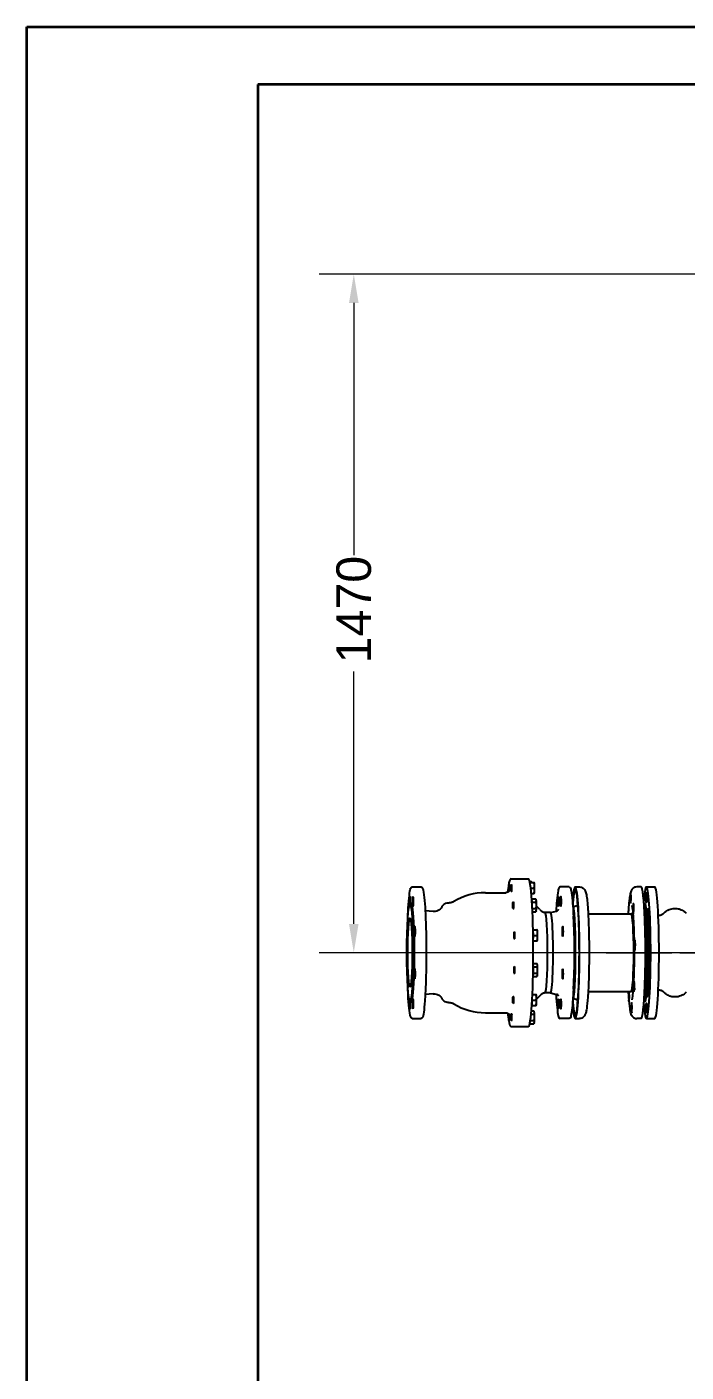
# Model space of a CAD drawing. Header units: millimetres. Extents: x 0 to 14850, y -38768 to 10500.
# Drawn here: x 0 to 1427, y 7586 to 10500 of the extents above; entities that cross this region are included whole.
import ezdxf

# ---------------------------------------------------------------- set-up
doc = ezdxf.new("R2010")
doc.units = ezdxf.units.MM
doc.header["$LTSCALE"] = 25
doc.linetypes.add('CHAIN', pattern=[0.3543, 0.2362, -0.0295, 0.0591, -0.0295])
doc.layers.get('0').update_dxf_attribs({"lineweight": 18})
for name, color, linetype, lineweight in [('Border', 7, 'Continuous', 35), ('Centerline', 7, 'Continuous', 18), ('Dimension', 7, 'Continuous', 18), ('Visible', 7, 'Continuous', 25)]:
    doc.layers.add(name, color=color, linetype=linetype, lineweight=lineweight)
doc.styles.add('Title', font='arial.ttf')
doc.dimstyles.new('Default - Method 2b', dxfattribs={"dimscale": 25, "dimtxt": 3, "dimasz": 2.5, "dimexe": 3, "dimexo": 0.5, "dimgap": 0.7, "dimtad": 0, "dimtoh": 1, "dimdec": 1, "dimrnd": 1e-08, "dimtxsty": 'Title', "dimcen": 0.09, "dimdle": 10, "dimclrd": 256, "dimclre": 256, "dimclrt": 7, "dimadec": 0, "dimazin": 2, "dimtfac": 0.833333, "dimtdec": 1, "dimtmove": 0, "dimatfit": 3, "dimfxl": 1, "dimtolj": 1, "dimlwd": -1, "dimlwe": -1, "dimarcsym": 0})

# ---------------------------------------------------------------- blocks, each defined once
blk = doc.blocks.new('Borders Bigadan Border')
at = {"layer": 'Border'}
for p, q in [((0, 420), (594, 420)), ((0, 0), (0, 420)), ((589, 415), (20, 415)), ((20, 415), (20, 5))]:
    blk.add_line(p, q, dxfattribs=at)
blk = doc.blocks.new('*D69')
at = {"layer": 'Defpoints', "color": 0, "transparency": 16777216}
for p in [(2752.5, 8919.6), (1929.4, 8828.9), (1254.3, 8494.4), (3177.7, 8494.4)]:
    blk.add_point(p, dxfattribs=at)
at = {"layer": 'Dimension', "transparency": 16777216}
blk.add_arc((3177.7, 8494.4), 1292.3, 137.7707, 177.2288, dxfattribs=at)
for points in [[(2213.2, 9370.2), (2228.3, 9355.8), (2263.9, 9408.3)], [(1897.3, 8556.7), (1876.4, 8557.2), (1885.3, 8494.4)]]:
    blk.add_solid(points, dxfattribs=at)
at = {"layer": 'Dimension', "color": 7, "transparency": 16777216, "insert": (1878.9, 9136.9), "char_height": 75, "attachment_point": 7, "style": 'Title'}
blk.add_mtext('\\A1;45°', dxfattribs=at)
blk = doc.blocks.new('*D72')
at = {"layer": 'Defpoints', "color": 0, "transparency": 16777216}
for p in [(707.7, 9964.4), (1707.7, 9964.4), (2856.2, 8494.4)]:
    blk.add_point(p, dxfattribs=at)
at = {"layer": 'Dimension', "transparency": 16777216}
for p, q in [((1695.2, 9964.4), (632.7, 9964.4)), ((707.7, 9901.9), (707.7, 9355.3)), ((707.7, 8556.9), (707.7, 9103.6)), ((2843.7, 8494.4), (632.7, 8494.4))]:
    blk.add_line(p, q, dxfattribs=at)
for points in [[(697.3, 9901.9), (718.1, 9901.9), (707.7, 9964.4)], [(697.3, 8556.9), (718.1, 8556.9), (707.7, 8494.4)]]:
    blk.add_solid(points, dxfattribs=at)
at = {"layer": 'Dimension', "color": 7, "transparency": 16777216, "insert": (746, 9121.1), "char_height": 75, "attachment_point": 7, "rotation": 90, "style": 'Title'}
blk.add_mtext('\\A1;1470', dxfattribs=at)

msp = doc.modelspace()

# ---------------------------------------------------------------- linework, layer by layer
at = {"layer": 'Centerline', "linetype": 'CHAIN', "ltscale": 23.990969}
msp.add_line((1254.28, 8494.43), (2695.22, 8494.43), dxfattribs=at)
at = {"layer": 'Visible'}
for p, q in [((833.87, 8636.93), (853.83, 8636.93)), ((1043.43, 8641.25), (1044.42, 8642.25)), ((1043.43, 8627.73), (1043.74, 8627.42)), ((1048.34, 8641.25), (1049.33, 8642.25)), ((1048.34, 8627.73), (1049.06, 8627.01)), ((1048.41, 8654.43), (1085.83, 8654.43)), ((1088.69, 8648.35), (1092.28, 8648.35)), ((1089.54, 8646.49), (1089.09, 8646.49)), ((1089.65, 8643.37), (1089.54, 8646.49)), ((1089.54, 8646.49), (1097.65, 8646.49)), ((1090.89, 8634.49), (1098.1, 8634.49)), ((1093.4, 8646.49), (1092.83, 8647.49)), ((1098.35, 8646.41), (1098.31, 8646.49)), ((1173.64, 8636.93), (1154.68, 8636.93)), ((1187.11, 8636.93), (1196.59, 8636.93)), ((1329.81, 8636.93), (1320.33, 8636.93)), ((1341.28, 8636.93), (1359.24, 8636.93)), ((829.12, 8599.36), (832.11, 8601.09)), ((912.54, 8602.43), (914.49, 8602.43)), ((992.53, 8624.43), (1036.93, 8624.43)), ((1052.59, 8603.72), (1053.59, 8604.72)), ((1092.1, 8622.49), (1097.65, 8622.49)), ((1092.26, 8620.63), (1092.28, 8620.63)), ((1093.4, 8622.49), (1092.83, 8621.49)), ((1093.33, 8610.82), (1093.13, 8609.04)), ((1093.33, 8607.96), (1093.2, 8607.96)), ((1093.33, 8610.82), (1101.45, 8610.82)), ((1094.12, 8603.89), (1093.33, 8610.82)), ((1094.12, 8592.1), (1094.12, 8603.89)), ((1094.12, 8603.89), (1102.23, 8603.89)), ((1098.35, 8622.57), (1098.31, 8622.49)), ((1102.6, 8608.88), (1101.99, 8609.96)), ((1338.29, 8600.43), (1336.04, 8600.43)), ((879.48, 8583.53), (862.53, 8585.28)), ((1052.59, 8590.2), (1053.56, 8589.23)), ((1094.22, 8590.03), (1102.23, 8590.03)), ((1094.54, 8583.11), (1101.45, 8583.11)), ((1102.6, 8585.04), (1101.99, 8583.96)), ((1110.44, 8587.81), (1103.29, 8594.99)), ((1133.73, 8581.43), (1121.67, 8581.43)), ((1133.68, 8581.43), (1146.54, 8584.65)), ((1192.1, 8596.43), (1193.05, 8596.43)), ((1215.13, 8578.58), (1308.35, 8578.58)), ((1312.71, 8578.58), (1308.35, 8578.58)), ((1341.23, 8590.43), (1341.28, 8590.43)), ((1055.05, 8538.72), (1056.04, 8539.72)), ((1096.24, 8543.96), (1095.78, 8543.96)), ((1096.24, 8543.96), (1104.35, 8543.96)), ((1096.7, 8531.96), (1096.24, 8543.96)), ((1105.06, 8543.88), (1105.01, 8543.96)), ((1055.05, 8525.2), (1056.04, 8524.2)), ((1096.16, 8519.96), (1096.24, 8519.96)), ((1096.24, 8519.96), (1096.7, 8531.96)), ((1096.24, 8519.96), (1104.35, 8519.96)), ((1096.7, 8531.96), (1104.81, 8531.96)), ((1105.06, 8520.04), (1105.01, 8519.96)), ((1055.05, 8463.66), (1056.04, 8464.66)), ((1096.57, 8463.83), (1096.15, 8467.6)), ((1096.18, 8470.76), (1103.9, 8470.76)), ((1096.57, 8463.83), (1104.69, 8463.83)), ((1096.57, 8449.98), (1096.57, 8463.83)), ((1105.06, 8468.83), (1104.44, 8469.9)), ((1055.05, 8450.14), (1056.04, 8449.15)), ((1095.75, 8443.4), (1095.79, 8443.05)), ((1095.79, 8443.05), (1096.57, 8449.98)), ((1095.79, 8443.05), (1103.9, 8443.05)), ((1096.57, 8449.98), (1104.69, 8449.98)), ((1105.06, 8444.98), (1104.44, 8443.9)), ((879.48, 8405.33), (862.53, 8403.58)), ((1052.59, 8398.66), (1053.56, 8399.63)), ((1094.24, 8391.9), (1094.08, 8396.06)), ((1094.46, 8403.9), (1101.9, 8403.9)), ((1102.6, 8403.82), (1102.56, 8403.9)), ((1110.44, 8401.06), (1103.29, 8393.88)), ((1133.73, 8407.43), (1121.67, 8407.43)), ((1133.68, 8407.43), (1146.54, 8404.21)), ((1215.13, 8410.28), (1308.35, 8410.28)), ((1312.71, 8410.28), (1308.35, 8410.28)), ((1341.23, 8398.43), (1341.28, 8398.43)), ((829.12, 8389.51), (832.11, 8387.78)), ((912.54, 8386.43), (914.49, 8386.43)), ((992.53, 8364.43), (1036.93, 8364.43)), ((1052.59, 8385.14), (1053.59, 8384.15)), ((1092.26, 8368.23), (1097.19, 8368.23)), ((1093.14, 8379.9), (1093.79, 8379.9)), ((1093.33, 8380.9), (1093.2, 8380.9)), ((1093.79, 8379.9), (1094.24, 8391.9)), ((1093.79, 8379.9), (1101.9, 8379.9)), ((1094.24, 8391.9), (1102.35, 8391.9)), ((1098.35, 8366.3), (1097.74, 8367.37)), ((1102.6, 8379.98), (1102.56, 8379.9)), ((1192.1, 8392.43), (1193.05, 8392.43)), ((1338.29, 8388.43), (1336.04, 8388.43)), ((833.87, 8351.93), (853.83, 8351.93)), ((1043.43, 8361.13), (1043.74, 8361.45)), ((1043.43, 8347.61), (1044.42, 8346.62)), ((1048.34, 8361.13), (1049.06, 8361.85)), ((1048.34, 8347.61), (1049.33, 8346.62)), ((1048.41, 8334.43), (1085.83, 8334.43)), ((1088.95, 8341.7), (1089.08, 8340.52)), ((1089.08, 8340.52), (1089.63, 8345.37)), ((1089.08, 8340.52), (1097.19, 8340.52)), ((1089.96, 8347.44), (1097.98, 8347.44)), ((1091.63, 8361.3), (1097.98, 8361.3)), ((1098.35, 8342.45), (1097.74, 8341.37)), ((1173.64, 8351.93), (1154.68, 8351.93)), ((1187.11, 8351.93), (1196.59, 8351.93)), ((1329.81, 8351.93), (1320.33, 8351.93)), ((1341.28, 8351.93), (1359.24, 8351.93))]:
    msp.add_line(p, q, dxfattribs=at)
for start, end in [(90, 121.49907), (238.50093, 270)]:
    msp.add_arc((992.53, 8494.43), 130, start, end, dxfattribs=at)
for centre, major_axis in [((1043.46, 8634.49), (0, 6.77)), ((1048.37, 8634.49), (0, -6.77)), ((829.38, 8494.43), (0, 105)), ((835.38, 8605.3), (0, 11)), ((1052.62, 8596.96), (0, -6.77)), ((1149.68, 8605.3), (0, -11)), ((1155.69, 8605.3), (0, -11)), ((1341.2, 8614.43), (0, 11)), ((829.38, 8494.43), (0, -75)), ((1346.78, 8580.13), (0, 11)), ((839.63, 8540.35), (0, -11)), ((1055.08, 8531.96), (0, -6.77)), ((1159.94, 8540.35), (0, -11)), ((1349.13, 8495.63), (0, 11)), ((839.63, 8448.51), (0, -11)), ((1055.08, 8456.9), (0, -6.77)), ((1159.94, 8448.51), (0, 11)), ((835.38, 8383.57), (0, -11)), ((1052.62, 8391.9), (0, -6.77)), ((1149.68, 8383.57), (0, 11)), ((1155.69, 8383.57), (0, 11)), ((1346.89, 8410.43), (0, -11)), ((1341.36, 8374.44), (0, -11)), ((1043.46, 8354.37), (0, 6.77)), ((1048.37, 8354.37), (0, -6.77))]:
    msp.add_ellipse(centre, major_axis=major_axis, ratio=0.0654142, dxfattribs=at)
for centre, major_axis, start_param, end_param in [((1044.46, 8634.49), (0, 7.77), 4.2547481, 6.3487816), ((1049.37, 8634.49), (0, 7.77), 3.7311494, 6.3487816), ((1085.83, 8494.43), (0, 160), 3.1415927, 6.2831853), ((1098.26, 8634.49), (0, 12), 5.2359878, 6.169396), ((1098.26, 8634.49), (0, -12), 0.1137893, 1.0471976), ((1098.26, 8634.49), (0, -12), 1.0471976, 2.0943951), ((1187.11, 8494.43), (0, 142.5), 2.4648555, 6.9599225), ((1187.11, 8494.43), (0, 136.5), 2.4743038, 6.9504742), ((1329.81, 8494.43), (0, -142.5), 0, 3.1415927), ((1341.28, 8494.43), (0, 142.5), 2.4785331, 6.9462449), ((1359.24, 8494.43), (0, 142.5), 3.1415927, 6.2831853), ((829.37, 8605.3), (0, 11), 4.1957019, 8.4603914), ((832.37, 8494.43), (0, 106.73), 3.1037357, 6.3210423), ((1053.62, 8596.96), (0, 7.77), 3.2075506, 6.3487816), ((1093.33, 8596.96), (0, 11), 4.4322963, 6.2831853), ((1102.52, 8596.96), (0, 12), 5.7595865, 6.169396), ((1102.52, 8596.96), (0, -12), 1.5707963, 2.6179939), ((1102.52, 8596.96), (0, -12), 0.5235988, 1.5707963), ((1181.12, 8494.43), (0, 106), 3.225628, 6.19915), ((1307.3, 8613.34), (0, 10.75), 0.3603207, 6.1925297), ((1313.11, 8589.92), (0, -10.75), 2.7165152, 8.5487242), ((1335.79, 8494.43), (0, -106), 0.0357275, 3.1058652), ((1338.29, 8494.43), (0, -106), 0, 3.1415927), ((1102.52, 8596.96), (0, -12), 0.1137893, 0.5235988), ((1121.63, 8494.43), (0, 87), 3.157982, 6.2667959), ((1133.73, 8494.43), (0, -87), 0, 3.1415927), ((1178.63, 8494.43), (0, -106), 0.724809, 2.4167837), ((1178.63, 8494.43), (0, 105), 3.9047649, 5.5200131), ((1308.35, 8494.43), (0, -84.15), 0, 3.1415927), ((1308.35, 8494.43), (0, -84.15), 0.0000003, 3.1415929), ((1341.28, 8494.43), (0, 96), 3.1415927, 6.2831853), ((1056.07, 8531.96), (0, 7.77), 3.0759964, 6.3487816), ((1095.79, 8531.96), (0, 11), 3.6430128, 6.2650744), ((1104.97, 8531.96), (0, 12), 5.2359878, 6.169396), ((1104.97, 8531.96), (0, -12), 0.1137893, 1.0471976), ((1104.97, 8531.96), (0, -12), 1.0471976, 2.0943951), ((1316.13, 8510.56), (0, -10.75), 1.9311171, 7.763326), ((1056.07, 8456.9), (0, 7.77), 3.0759964, 6.3487816), ((1095.79, 8456.9), (0, -11), 0.0181109, 2.6401725), ((1104.97, 8456.9), (0, 12), 5.7595865, 6.169396), ((1104.97, 8456.9), (0, -12), 1.5707963, 2.6179939), ((1104.97, 8456.9), (0, -12), 0.5235988, 1.5707963), ((1104.97, 8456.9), (0, -12), 0.1137893, 0.5235988), ((1314.6, 8421.76), (0, -10.75), 1.1457189, 6.9779279), ((1053.62, 8391.9), (0, 7.77), 3.0759964, 6.2172274), ((1093.33, 8391.9), (0, -11), 0, 1.850889), ((1102.52, 8391.9), (0, 12), 5.2359878, 6.169396), ((1102.52, 8391.9), (0, -12), 1.0471976, 2.0943951), ((1303.6, 8398.94), (0, 10.75), 2.7165152, 8.5487242), ((829.37, 8383.57), (0, -11), 4.1059792, 8.3706687), ((1098.26, 8354.37), (0, 12), 5.7595865, 6.169396), ((1098.26, 8354.37), (0, -12), 1.5707963, 2.6179939), ((1102.52, 8391.9), (0, -12), 0.1137893, 1.0471976), ((1309.41, 8375.52), (0, -10.75), 0.3603207, 6.1925297), ((1044.46, 8354.37), (0, -7.77), 6.217589, 8.3116225), ((1049.37, 8354.37), (0, -7.77), 6.217589, 8.8352213), ((1098.26, 8354.37), (0, -12), 0.1137893, 0.5235988), ((1098.26, 8354.37), (0, -12), 0.5235988, 1.5707963)]:
    msp.add_ellipse(centre, major_axis=major_axis, ratio=0.0654142, start_param=start_param, end_param=end_param, dxfattribs=at)
for points, knots in [([(824.54, 8568.87), (824.98, 8579.9), (825.53, 8589.98), (826.89, 8608.93), (827.73, 8617.32), (829.57, 8629.79), (830.32, 8633.6), (832.21, 8636.29), (832.88, 8636.93), (833.87, 8636.93)], [5.2680325, 5.2680325, 5.2680325, 5.2680325, 5.5440124, 5.5440124, 5.8651163, 5.8651163, 6.1908853, 6.1908853, 6.2831853, 6.2831853, 6.2831853, 6.2831853]), ([(853.83, 8636.93), (854.83, 8636.93), (855.5, 8636.27), (857.64, 8633.19), (858.49, 8628.22), (860.44, 8612.89), (861.25, 8603.68), (862.63, 8581.89), (863.2, 8569.36), (864.06, 8542.19), (864.35, 8527.56), (864.6, 8497.68), (864.57, 8482.44), (864.2, 8452.86), (863.85, 8438.54), (862.89, 8412.25), (862.27, 8400.29), (860.81, 8379.93), (859.97, 8371.55), (858.13, 8359.08), (857.38, 8355.26), (855.48, 8352.57), (854.82, 8351.93), (853.83, 8351.93)], [6.2831853, 6.2831853, 6.2831853, 6.2831853, 6.3771418, 6.3771418, 6.7595286, 6.7595286, 7.0834797, 7.0834797, 7.4043597, 7.4043597, 7.7247193, 7.7247193, 8.0449503, 8.0449503, 8.3651929, 8.3651929, 8.6856051, 8.6856051, 9.006709, 9.006709, 9.3324779, 9.3324779, 9.424778, 9.424778, 9.424778, 9.424778]), ([(1044.74, 8628.89), (1044.74, 8628.89), (1044.7, 8628.75), (1044.22, 8627.99), (1043.81, 8627.31), (1041.95, 8625.83), (1040.83, 8625.14), (1038.59, 8624.55), (1037.76, 8624.43), (1036.93, 8624.43)], [6.12838786, 6.12838786, 6.12838786, 6.12838786, 6.17884958, 6.17884958, 6.23101745, 6.23101745, 6.26591934, 6.26591934, 6.28318531, 6.28318531, 6.28318531, 6.28318531]), ([(1048.41, 8654.43), (1047.28, 8654.43), (1046.57, 8653.66), (1044.17, 8649.92), (1043.06, 8643.35), (1041.56, 8630.32), (1041.31, 8627.93), (1041.06, 8625.39)], [0, 0, 0, 0, 0.10160323, 0.10160323, 0.51513166, 0.51513166, 0.59999824, 0.59999824, 0.59999824, 0.59999824]), ([(1044.91, 8631.06), (1044.89, 8630.45), (1044.83, 8629.88), (1044.69, 8629.09), (1044.64, 8628.83), (1044.59, 8628.58)], [1.44816762, 1.44816762, 1.44816762, 1.44816762, 1.6622591, 1.6622591, 1.78081951, 1.78081951, 1.78081951, 1.78081951]), ([(1049.65, 8628.03), (1049.61, 8627.66), (1049.53, 8627.38), (1049.31, 8626.97), (1049.17, 8626.9), (1049.06, 8627.01)], [1.44816762, 1.44816762, 1.44816762, 1.44816762, 1.6622591, 1.6622591, 1.93009311, 1.93009311, 1.93009311, 1.93009311]), ([(1154.68, 8636.93), (1153.66, 8636.93), (1152.9, 8636.34), (1151.08, 8634.2), (1150.61, 8632.04), (1148.89, 8623.56), (1147.96, 8616.1), (1146.57, 8600.02), (1146.07, 8592.61), (1145.62, 8584.42)], [0, 0, 0, 0, 0.07671261, 0.07671261, 0.31154855, 0.31154855, 0.64972349, 0.64972349, 0.87663838, 0.87663838, 0.87663838, 0.87663838]), ([(1173.64, 8636.93), (1174.66, 8636.93), (1175.42, 8636.34), (1177.24, 8634.2), (1177.71, 8632.04), (1179.43, 8623.56), (1180.37, 8616.1), (1181.98, 8597.31), (1182.67, 8586.21), (1183.78, 8561.3), (1184.21, 8547.52), (1184.75, 8518.62), (1184.86, 8503.51), (1184.78, 8473.51), (1184.58, 8458.61), (1183.89, 8430.52), (1183.39, 8417.34), (1182.15, 8393.99), (1181.4, 8383.84), (1179.73, 8367.54), (1178.81, 8361.46), (1177.03, 8354.66), (1176.87, 8351.93), (1173.64, 8351.93)], [0, 0, 0, 0, 0.0767126, 0.0767126, 0.3115486, 0.3115486, 0.6497235, 0.6497235, 0.9718694, 0.9718694, 1.2925586, 1.2925586, 1.612917, 1.612917, 1.933215, 1.933215, 2.2536226, 2.2536226, 2.574503, 2.574503, 2.8976918, 2.8976918, 3.1415927, 3.1415927, 3.1415927, 3.1415927]), ([(1196.59, 8636.93), (1198.21, 8636.93), (1199.81, 8636.6), (1202.6, 8635.52), (1203.74, 8634.77), (1205.74, 8633.14), (1206.46, 8632.28), (1207.94, 8630.27), (1208.43, 8629.27), (1210.11, 8625.44), (1210.59, 8623.06), (1212.56, 8612.66), (1213.63, 8602.1), (1215.22, 8578.18), (1215.79, 8566.37), (1216.63, 8540.83), (1216.91, 8527.16), (1217.17, 8499.2), (1217.16, 8484.93), (1216.83, 8457.19), (1216.52, 8443.72), (1215.63, 8418.87), (1215.05, 8407.51), (1213.66, 8387.86), (1212.85, 8379.67), (1211.39, 8369.75), (1210.84, 8366.79), (1209.61, 8362.43), (1209.17, 8360.91), (1207.51, 8357.99), (1206.89, 8357.02), (1204.79, 8354.85), (1203.33, 8353.62), (1199.78, 8352.26), (1198.2, 8351.93), (1196.59, 8351.93)], [3.5885629, 3.5885629, 3.5885629, 3.5885629, 3.6138565, 3.6138565, 3.6417472, 3.6417472, 3.6773731, 3.6773731, 3.736136, 3.736136, 3.9215989, 3.9215989, 4.3646468, 4.3646468, 4.6930525, 4.6930525, 5.0162783, 5.0162783, 5.3382944, 5.3382944, 5.6603686, 5.6603686, 5.9838561, 5.9838561, 6.3132779, 6.3132779, 6.5016483, 6.5016483, 6.6159019, 6.6159019, 6.6627082, 6.6627082, 6.7050778, 6.7050778, 6.7301556, 6.7301556, 6.7301556, 6.7301556]), ([(1320.33, 8636.93), (1318.71, 8636.93), (1317.11, 8636.6), (1314.32, 8635.52), (1313.18, 8634.77), (1311.18, 8633.14), (1310.45, 8632.28), (1308.98, 8630.27), (1308.49, 8629.27), (1306.81, 8625.44), (1306.32, 8623.06), (1304.36, 8612.66), (1303.29, 8602.1), (1302.17, 8585.25), (1301.97, 8581.98), (1301.78, 8578.58)], [1.82866284, 1.82866284, 1.82866284, 1.82866284, 1.8539564, 1.8539564, 1.88184715, 1.88184715, 1.91747296, 1.91747296, 1.97623589, 1.97623589, 2.16169877, 2.16169877, 2.60474666, 2.60474666, 2.70518583, 2.70518583, 2.70518583, 2.70518583]), ([(898.4, 8593.47), (898.63, 8593.94), (898.91, 8594.44), (899.63, 8595.57), (900.06, 8596.19), (901.24, 8597.57), (901.98, 8598.33), (903.99, 8599.91), (905.29, 8600.73), (908.54, 8602), (910.49, 8602.42), (912.5, 8602.43), (912.52, 8602.43), (912.54, 8602.43)], [6.15529742, 6.15529742, 6.15529742, 6.15529742, 6.180875, 6.180875, 6.20645257, 6.20645257, 6.23203015, 6.23203015, 6.25760773, 6.25760773, 6.28292397, 6.28292397, 6.28318531, 6.28318531, 6.28318531, 6.28318531]), ([(924.61, 8605.28), (924.12, 8604.98), (923.6, 8604.69), (922.46, 8604.13), (921.84, 8603.86), (920.54, 8603.38), (919.84, 8603.17), (918.39, 8602.81), (917.63, 8602.67), (916.08, 8602.48), (915.29, 8602.43), (914.49, 8602.43)], [6.243122352, 6.243122352, 6.243122352, 6.243122352, 6.251134943, 6.251134943, 6.259147534, 6.259147534, 6.267160125, 6.267160125, 6.275172716, 6.275172716, 6.283185307, 6.283185307, 6.283185307, 6.283185307]), ([(1307.05, 8623.4), (1307.06, 8623.45), (1307.07, 8623.5), (1307.16, 8623.98), (1307.25, 8624.16), (1307.35, 8624.06), (1307.35, 8624.06), (1307.36, 8624.05)], [-3.22529875, -3.22529875, -3.22529875, -3.22529875, -3.17709695, -3.17709695, -2.68834505, -2.68834505, -2.65935601, -2.65935601, -2.65935601, -2.65935601]), ([(1313.4, 8599.71), (1313.41, 8599.58), (1313.43, 8599.44), (1313.51, 8598.83), (1313.56, 8598.27), (1313.61, 8597.37), (1313.63, 8597.09), (1313.65, 8596.8)], [-2.19527918, -2.19527918, -2.19527918, -2.19527918, -2.09934923, -2.09934923, -1.8229843, -1.8229843, -1.70977025, -1.70977025, -1.70977025, -1.70977025]), ([(862.38, 8585.3), (862.43, 8585.29), (862.47, 8585.29), (862.52, 8585.28), (862.53, 8585.28), (862.53, 8585.28)], [6.2751396455, 6.2751396455, 6.2751396455, 6.2751396455, 6.276364129, 6.276364129, 6.2764471921, 6.2764471921, 6.2764471921, 6.2764471921]), ([(898.4, 8593.47), (898.2, 8593.09), (897.94, 8592.61), (897.18, 8591.44), (896.69, 8590.74), (895.22, 8589.07), (894.24, 8588.1), (891.43, 8586.07), (889.57, 8585.02), (885.16, 8583.66), (882.72, 8583.33), (880.05, 8583.48), (879.76, 8583.51), (879.48, 8583.53)], [6.15529742, 6.15529742, 6.15529742, 6.15529742, 6.18222262, 6.18222262, 6.20914782, 6.20914782, 6.23607302, 6.23607302, 6.26299822, 6.26299822, 6.28701582, 6.28701582, 6.28992342, 6.28992342, 6.28992342, 6.28992342]), ([(1110.44, 8587.81), (1110.86, 8587.39), (1111.32, 8586.95), (1112.38, 8586.04), (1112.98, 8585.58), (1114.31, 8584.64), (1115.04, 8584.18), (1116.68, 8583.27), (1117.58, 8582.84), (1119.54, 8582.05), (1120.6, 8581.7), (1121.72, 8581.42)], [6.217583685, 6.217583685, 6.217583685, 6.217583685, 6.227426134, 6.227426134, 6.237268582, 6.237268582, 6.247111031, 6.247111031, 6.25695348, 6.25695348, 6.266795929, 6.266795929, 6.266795929, 6.266795929]), ([(1146.54, 8584.65), (1147.53, 8584.9), (1148.33, 8585.32), (1149.58, 8586.17), (1149.99, 8586.59), (1150.66, 8587.37), (1150.84, 8587.67), (1151.07, 8588.09), (1151.1, 8588.17), (1151.1, 8588.17)], [0.01638938, 0.01638938, 0.01638938, 0.01638938, 0.04452555, 0.04452555, 0.07597339, 0.07597339, 0.1168182, 0.1168182, 0.16315929, 0.16315929, 0.16315929, 0.16315929]), ([(1183.71, 8592.79), (1184.4, 8593.51), (1185.32, 8594.33), (1187.82, 8595.68), (1189.3, 8596.2), (1191.31, 8596.41), (1191.71, 8596.43), (1192.1, 8596.43)], [3.519702595, 3.519702595, 3.519702595, 3.519702595, 3.553369077, 3.553369077, 3.58174744, 3.58174744, 3.588562933, 3.588562933, 3.588562933, 3.588562933]), ([(1310.3, 8392.23), (1310.3, 8392.23), (1310.42, 8392.63), (1310.87, 8394.57), (1311.27, 8396.92), (1312.21, 8404.28), (1312.74, 8410.05), (1313.73, 8424.41), (1314.18, 8433.22), (1314.88, 8452.74), (1315.13, 8463.48), (1315.41, 8485.72), (1315.43, 8497.2), (1315.23, 8519.7), (1315.02, 8530.71), (1314.38, 8551.06), (1313.95, 8560.42), (1312.95, 8576.4), (1312.37, 8583.08), (1311.21, 8592.61), (1310.51, 8595.95), (1310.31, 8596.6), (1310.3, 8596.63), (1310.3, 8596.63)], [5.1540058, 5.1540058, 5.1540058, 5.1540058, 5.2477745, 5.2477745, 5.4464228, 5.4464228, 5.7293598, 5.7293598, 6.038895, 6.038895, 6.354695, 6.354695, 6.672173, 6.672173, 6.9897568, 6.9897568, 7.3060186, 7.3060186, 7.6171485, 7.6171485, 7.90357, 7.90357, 7.9280979, 7.9280979, 7.9280979, 7.9280979]), ([(1337, 8403.73), (1337.77, 8406.83), (1338.28, 8410.39), (1339.43, 8420.78), (1339.98, 8428.08), (1340.84, 8444.42), (1341.17, 8453.27), (1341.62, 8471.97), (1341.75, 8481.81), (1341.79, 8501.55), (1341.7, 8511.45), (1341.33, 8530.37), (1341.04, 8539.38), (1340.28, 8555.69), (1339.82, 8562.96), (1338.71, 8575.32), (1338.11, 8580.17), (1337.17, 8584.42), (1337.08, 8584.78), (1337, 8585.14)], [5.2262064, 5.2262064, 5.2262064, 5.2262064, 5.5060347, 5.5060347, 5.8602627, 5.8602627, 6.1877572, 6.1877572, 6.511169, 6.511169, 6.8336939, 6.8336939, 7.1568003, 7.1568003, 7.4829697, 7.4829697, 7.8237863, 7.8237863, 7.8558972, 7.8558972, 7.8558972, 7.8558972]), ([(1379.18, 8580.14), (1378.76, 8579.71), (1378.28, 8579.25), (1377.13, 8578.28), (1376.46, 8577.78), (1374.89, 8576.8), (1373.99, 8576.31), (1371.94, 8575.46), (1370.8, 8575.09), (1368.73, 8574.65), (1367.85, 8574.53), (1366.95, 8574.47)], [5.831998211, 5.831998211, 5.831998211, 5.831998211, 5.845686878, 5.845686878, 5.859375545, 5.859375545, 5.873064212, 5.873064212, 5.886752879, 5.886752879, 5.896160501, 5.896160501, 5.896160501, 5.896160501]), ([(1379.18, 8580.14), (1380.72, 8581.77), (1382.74, 8583.59), (1388.38, 8587.13), (1392.06, 8588.83), (1399.86, 8590.46), (1403.7, 8590.63), (1410.83, 8589.72), (1414.1, 8588.71), (1420.05, 8586), (1422.54, 8584.26), (1425.49, 8581.77), (1426.36, 8580.94), (1427.12, 8580.14)], [5.83199821, 5.83199821, 5.83199821, 5.83199821, 5.85937555, 5.85937555, 5.88675288, 5.88675288, 5.90875215, 5.90875215, 5.93018147, 5.93018147, 5.95548509, 5.95548509, 5.96888488, 5.96888488, 5.96888488, 5.96888488]), ([(1316.79, 8514.35), (1316.8, 8514.05), (1316.8, 8513.75), (1316.83, 8512.56), (1316.84, 8511.64), (1316.83, 8510.34), (1316.83, 8509.96), (1316.83, 8509.59)], [-2.19527918, -2.19527918, -2.19527918, -2.19527918, -2.09934923, -2.09934923, -1.8229843, -1.8229843, -1.70977025, -1.70977025, -1.70977025, -1.70977025]), ([(833.87, 8351.93), (832.86, 8351.93), (832.19, 8352.59), (830.06, 8355.67), (829.21, 8360.64), (827.26, 8375.97), (826.45, 8385.19), (825.29, 8403.39), (824.88, 8411.41), (824.54, 8420)], [3.1415927, 3.1415927, 3.1415927, 3.1415927, 3.2355491, 3.2355491, 3.6179359, 3.6179359, 3.9418871, 3.9418871, 4.1567455, 4.1567455, 4.1567455, 4.1567455]), ([(879.48, 8405.33), (881.68, 8405.56), (884, 8405.38), (888.18, 8404.38), (890.02, 8403.55), (893.14, 8401.68), (894.33, 8400.64), (896.12, 8398.83), (896.73, 8398.05), (897.65, 8396.73), (897.96, 8396.2), (898.27, 8395.63), (898.34, 8395.51), (898.4, 8395.39)], [3.13485454, 3.13485454, 3.13485454, 3.13485454, 3.15733638, 3.15733638, 3.18069738, 3.18069738, 3.20762258, 3.20762258, 3.23454778, 3.23454778, 3.26147298, 3.26147298, 3.26948054, 3.26948054, 3.26948054, 3.26948054]), ([(912.54, 8386.43), (910.78, 8386.43), (909.03, 8386.76), (905.88, 8387.84), (904.53, 8388.61), (902.38, 8390.17), (901.57, 8390.95), (900.3, 8392.37), (899.83, 8393.01), (899.06, 8394.17), (898.76, 8394.69), (898.47, 8395.25), (898.43, 8395.32), (898.4, 8395.39)], [3.14159265, 3.14159265, 3.14159265, 3.14159265, 3.16409318, 3.16409318, 3.18880914, 3.18880914, 3.21438672, 3.21438672, 3.2399643, 3.2399643, 3.26554188, 3.26554188, 3.26948054, 3.26948054, 3.26948054, 3.26948054]), ([(1121.72, 8407.44), (1120.6, 8407.16), (1119.54, 8406.81), (1117.58, 8406.03), (1116.68, 8405.59), (1115.04, 8404.69), (1114.31, 8404.22), (1112.98, 8403.29), (1112.38, 8402.82), (1111.32, 8401.92), (1110.86, 8401.48), (1110.44, 8401.06)], [3.157982032, 3.157982032, 3.157982032, 3.157982032, 3.167824481, 3.167824481, 3.17766693, 3.17766693, 3.187509378, 3.187509378, 3.197351827, 3.197351827, 3.207194276, 3.207194276, 3.207194276, 3.207194276]), ([(1145.62, 8404.44), (1146.23, 8393.27), (1146.95, 8383.55), (1148.6, 8367.54), (1149.51, 8361.46), (1151.3, 8354.66), (1151.45, 8351.93), (1154.68, 8351.93)], [2.26495427, 2.26495427, 2.26495427, 2.26495427, 2.57450296, 2.57450296, 2.89769184, 2.89769184, 3.14159265, 3.14159265, 3.14159265, 3.14159265]), ([(1151.1, 8400.69), (1151.1, 8400.69), (1151.09, 8400.71), (1151.03, 8400.84), (1150.94, 8401.03), (1150.57, 8401.58), (1150.38, 8401.84), (1149.68, 8402.59), (1149.04, 8403.18), (1147.56, 8403.89), (1147.08, 8404.08), (1146.54, 8404.21)], [2.97843336, 2.97843336, 2.97843336, 2.97843336, 2.99934768, 2.99934768, 3.04573851, 3.04573851, 3.07179726, 3.07179726, 3.11002178, 3.11002178, 3.12520328, 3.12520328, 3.12520328, 3.12520328]), ([(1192.1, 8392.43), (1190.73, 8392.43), (1189.37, 8392.7), (1186.96, 8393.57), (1185.95, 8394.18), (1184.57, 8395.22), (1184.1, 8395.66), (1183.71, 8396.08)], [0.44697028, 0.44697028, 0.44697028, 0.44697028, 0.470578584, 0.470578584, 0.496518466, 0.496518466, 0.515830618, 0.515830618, 0.515830618, 0.515830618]), ([(1301.78, 8410.28), (1302.02, 8405.87), (1302.28, 8401.69), (1303.26, 8387.86), (1304.07, 8379.67), (1305.53, 8369.75), (1306.08, 8366.79), (1307.3, 8362.43), (1307.75, 8360.91), (1309.41, 8357.99), (1310.03, 8357.02), (1312.13, 8354.85), (1313.58, 8353.62), (1317.14, 8352.26), (1318.72, 8351.93), (1320.33, 8351.93)], [4.0937325, 4.0937325, 4.0937325, 4.0937325, 4.22395598, 4.22395598, 4.55337778, 4.55337778, 4.74174819, 4.74174819, 4.85600184, 4.85600184, 4.90280809, 4.90280809, 4.94517766, 4.94517766, 4.97025549, 4.97025549, 4.97025549, 4.97025549]), ([(1315.24, 8417.32), (1315.23, 8417.03), (1315.22, 8416.75), (1315.18, 8415.67), (1315.15, 8414.93), (1315.09, 8413.99), (1315.07, 8413.74), (1315.05, 8413.5)], [-2.19527918, -2.19527918, -2.19527918, -2.19527918, -2.09934923, -2.09934923, -1.8229843, -1.8229843, -1.70977025, -1.70977025, -1.70977025, -1.70977025]), ([(1366.95, 8414.39), (1367.85, 8414.33), (1368.73, 8414.21), (1370.8, 8413.78), (1371.94, 8413.41), (1373.99, 8412.55), (1374.89, 8412.07), (1376.46, 8411.08), (1377.13, 8410.58), (1378.28, 8409.62), (1378.76, 8409.15), (1379.18, 8408.72)], [2.763129938, 2.763129938, 2.763129938, 2.763129938, 2.772537559, 2.772537559, 2.786226226, 2.786226226, 2.799914894, 2.799914894, 2.813603561, 2.813603561, 2.827292228, 2.827292228, 2.827292228, 2.827292228]), ([(1427.12, 8408.72), (1425.57, 8407.1), (1423.55, 8405.27), (1417.92, 8401.73), (1414.23, 8400.04), (1406.44, 8398.41), (1402.6, 8398.24), (1395.47, 8399.14), (1392.2, 8400.16), (1386.25, 8402.86), (1383.75, 8404.6), (1380.8, 8407.09), (1379.93, 8407.93), (1379.18, 8408.72)], [2.69040556, 2.69040556, 2.69040556, 2.69040556, 2.71778289, 2.71778289, 2.74516023, 2.74516023, 2.7671595, 2.7671595, 2.78858881, 2.78858881, 2.81389243, 2.81389243, 2.82729223, 2.82729223, 2.82729223, 2.82729223]), ([(914.49, 8386.43), (915.29, 8386.43), (916.08, 8386.38), (917.63, 8386.19), (918.39, 8386.05), (919.84, 8385.7), (920.54, 8385.48), (921.84, 8385), (922.46, 8384.74), (923.6, 8384.18), (924.12, 8383.88), (924.61, 8383.59)], [3.141592654, 3.141592654, 3.141592654, 3.141592654, 3.149605245, 3.149605245, 3.157617836, 3.157617836, 3.165630427, 3.165630427, 3.173643018, 3.173643018, 3.181655609, 3.181655609, 3.181655609, 3.181655609]), ([(1036.93, 8364.43), (1038.33, 8364.43), (1039.7, 8364.09), (1041.85, 8363.13), (1042.62, 8362.54), (1043.8, 8361.45), (1044.14, 8360.98), (1044.66, 8360.2), (1044.73, 8360.01), (1044.74, 8359.97), (1044.74, 8359.97), (1044.74, 8359.97)], [3.14159265, 3.14159265, 3.14159265, 3.14159265, 3.17078525, 3.17078525, 3.20172361, 3.20172361, 3.23906263, 3.23906263, 3.29123049, 3.29123049, 3.2963901, 3.2963901, 3.2963901, 3.2963901]), ([(1303.31, 8389.15), (1303.29, 8389.28), (1303.27, 8389.43), (1303.2, 8390.04), (1303.15, 8390.59), (1303.09, 8391.5), (1303.07, 8391.77), (1303.06, 8392.06)], [-2.19527918, -2.19527918, -2.19527918, -2.19527918, -2.09934923, -2.09934923, -1.8229843, -1.8229843, -1.70977025, -1.70977025, -1.70977025, -1.70977025]), ([(1309.65, 8365.46), (1309.64, 8365.35), (1309.62, 8365.25), (1309.54, 8364.92), (1309.48, 8364.79), (1309.39, 8364.77), (1309.37, 8364.78), (1309.34, 8364.82)], [-2.19527918, -2.19527918, -2.19527918, -2.19527918, -2.09934923, -2.09934923, -1.8229843, -1.8229843, -1.70977025, -1.70977025, -1.70977025, -1.70977025]), ([(1041.06, 8363.47), (1041.69, 8356.91), (1042.37, 8351.39), (1044.14, 8340.55), (1044.62, 8336.89), (1047.27, 8334.7), (1047.81, 8334.43), (1048.41, 8334.43)], [2.54159441, 2.54159441, 2.54159441, 2.54159441, 2.76087932, 2.76087932, 3.08758892, 3.08758892, 3.14159265, 3.14159265, 3.14159265, 3.14159265]), ([(1044.59, 8360.28), (1044.64, 8360.05), (1044.69, 8359.78), (1044.83, 8358.98), (1044.89, 8358.41), (1044.91, 8357.81)], [2.33699092, 2.33699092, 2.33699092, 2.33699092, 2.4488197, 2.4488197, 2.6508871, 2.6508871, 2.6508871, 2.6508871]), ([(1049.06, 8361.85), (1049.08, 8361.88), (1049.11, 8361.89), (1049.23, 8361.92), (1049.34, 8361.84), (1049.53, 8361.49), (1049.61, 8361.21), (1049.65, 8360.83)], [2.18761479, 2.18761479, 2.18761479, 2.18761479, 2.25494292, 2.25494292, 2.4488197, 2.4488197, 2.6508871, 2.6508871, 2.6508871, 2.6508871])]:
    msp.add_open_spline(points, degree=3, knots=knots, dxfattribs=at)
for points, weights in [([(1093.32, 8646.49), (1092.96, 8647.37), (1092.28, 8648.35)], [1.01895290532, 1.01965956375, 1]), ([(1097.65, 8646.49), (1098.31, 8646.49), (1098.31, 8646.49)], [1, 1.03012117602, 1.01243369194]), ([(1098.94, 8640.49), (1098.84, 8643.28), (1097.65, 8646.49)], [1, 1.0379548493, 1]), ([(1097.65, 8622.49), (1098.84, 8625.71), (1098.94, 8628.49)], [1, 1.0379548493, 1]), ([(1098.1, 8634.49), (1099.05, 8637.71), (1098.94, 8640.49)], [1, 1.0379548493, 1]), ([(1098.94, 8628.49), (1099.05, 8631.28), (1098.1, 8634.49)], [1, 1.0379548493, 1]), ([(1092.28, 8620.63), (1092.96, 8621.61), (1093.32, 8622.49)], [1, 1.01965956375, 1.01895290532]), ([(1098.31, 8622.49), (1098.31, 8622.49), (1097.65, 8622.49)], [1.01243369194, 1.03012117602, 1]), ([(1102.91, 8607.35), (1102.73, 8608.96), (1101.45, 8610.82)], [1, 1.0379548493, 1]), ([(1102.23, 8603.89), (1103.09, 8605.75), (1102.91, 8607.35)], [1, 1.0379548493, 1]), ([(1103.3, 8596.96), (1103.3, 8600.18), (1102.23, 8603.89)], [1, 1.0379548493, 1]), ([(1102.23, 8590.03), (1103.3, 8593.75), (1103.3, 8596.96)], [1, 1.0379548493, 1]), ([(1101.45, 8583.11), (1102.73, 8584.96), (1102.91, 8586.57)], [1, 1.0379548493, 1]), ([(1102.91, 8586.57), (1103.09, 8588.18), (1102.23, 8590.03)], [1, 1.0379548493, 1]), ([(1104.35, 8543.96), (1105.01, 8543.96), (1105.01, 8543.96)], [1, 1.03012117602, 1.01243369194]), ([(1105.65, 8537.96), (1105.54, 8540.75), (1104.35, 8543.96)], [1, 1.0379548493, 1]), ([(1104.35, 8519.96), (1105.54, 8523.18), (1105.65, 8525.96)], [1, 1.0379548493, 1]), ([(1105.01, 8519.96), (1105.01, 8519.96), (1104.35, 8519.96)], [1.01243369194, 1.03012117602, 1]), ([(1104.81, 8531.96), (1105.75, 8535.18), (1105.65, 8537.96)], [1, 1.0379548493, 1]), ([(1105.65, 8525.96), (1105.75, 8528.75), (1104.81, 8531.96)], [1, 1.0379548493, 1]), ([(1105.36, 8467.3), (1105.18, 8468.9), (1103.9, 8470.76)], [1, 1.0379548493, 1]), ([(1104.69, 8463.83), (1105.54, 8465.69), (1105.36, 8467.3)], [1, 1.0379548493, 1]), ([(1105.75, 8456.9), (1105.75, 8460.12), (1104.69, 8463.83)], [1, 1.0379548493, 1]), ([(1104.69, 8449.98), (1105.75, 8453.69), (1105.75, 8456.9)], [1, 1.0379548493, 1]), ([(1103.9, 8443.05), (1105.18, 8444.9), (1105.36, 8446.51)], [1, 1.0379548493, 1]), ([(1105.36, 8446.51), (1105.54, 8448.12), (1104.69, 8449.98)], [1, 1.0379548493, 1]), ([(1103.19, 8397.9), (1103.09, 8400.69), (1101.9, 8403.9)], [1, 1.0379548493, 1]), ([(1101.9, 8403.9), (1102.56, 8403.9), (1102.56, 8403.9)], [1, 1.03012117602, 1.01243369194]), ([(1102.35, 8391.9), (1103.3, 8395.12), (1103.19, 8397.9)], [1, 1.0379548493, 1]), ([(1098.66, 8364.77), (1098.47, 8366.37), (1097.19, 8368.23)], [1, 1.0379548493, 1]), ([(1097.98, 8361.3), (1098.84, 8363.16), (1098.66, 8364.77)], [1, 1.0379548493, 1]), ([(1101.9, 8379.9), (1103.09, 8383.12), (1103.19, 8385.9)], [1, 1.0379548493, 1]), ([(1102.56, 8379.9), (1102.56, 8379.9), (1101.9, 8379.9)], [1.01243369194, 1.03012117602, 1]), ([(1103.19, 8385.9), (1103.3, 8388.69), (1102.35, 8391.9)], [1, 1.0379548493, 1]), ([(1097.19, 8340.52), (1098.47, 8342.37), (1098.66, 8343.98)], [1, 1.0379548493, 1]), ([(1099.05, 8354.37), (1099.05, 8357.59), (1097.98, 8361.3)], [1, 1.0379548493, 1]), ([(1097.98, 8347.44), (1099.05, 8351.16), (1099.05, 8354.37)], [1, 1.0379548493, 1]), ([(1098.66, 8343.98), (1098.84, 8345.59), (1097.98, 8347.44)], [1, 1.0379548493, 1])]:
    msp.add_rational_spline(points, weights, degree=2, dxfattribs=at)
for points in [[(1053.65, 8589.21), (1053.63, 8589.18), (1053.6, 8589.19), (1053.56, 8589.23)], [(862.53, 8403.58), (862.48, 8403.58), (862.43, 8403.57), (862.38, 8403.57)], [(1053.56, 8399.63), (1053.6, 8399.67), (1053.63, 8399.68), (1053.65, 8399.66)]]:
    msp.add_open_spline(points, degree=3, dxfattribs=at)

# ---------------------------------------------------------------- block references
at = {"xscale": 25, "yscale": 25, "zscale": 25}
msp.add_blockref('Borders Bigadan Border', (0, 0), dxfattribs=at)

# ---------------------------------------------------------------- dimensions: what is measured, and where the dimension line sits
at = {"layer": 'Dimension'}
dim = msp.add_linear_dim(base=(707.69, 9964.43), p1=(2856.23, 8494.43), p2=(1707.69, 9964.43), angle=270, dimstyle='Default - Method 2b', override={"dimgap": 0.7, "dimtoh": 0, "dimdec": 1, "dimtol": 0, "dimlim": 0, "dimtp": 0, "dimtm": 0, "dimtdec": 1, "dimtofl": 0, "dimatfit": 1}, dxfattribs=at)
dim.commit()
dim.dimension.update_dxf_attribs({"geometry": '*D72', "text_midpoint": (707.69, 9229.43), "dimtype": 160})
dim = msp.add_angular_dim_3p(base=(1929.38, 8828.92), center=(3177.67, 8494.43), p1=(2752.51, 8919.6), p2=(1254.28, 8494.43), dimstyle='Default - Method 2b', override={"dimgap": 0.7, "dimtad": 3, "dimtih": 1, "dimse1": 1, "dimse2": 1, "dimadec": 0, "dimtol": 0, "dimlim": 0, "dimtp": 0, "dimtm": 0, "dimtdec": 0}, dxfattribs=at)
dim.commit()
dim.dimension.update_dxf_attribs({"geometry": '*D69', "text_midpoint": (2048.27, 9122.58), "dimtype": 165})

doc.saveas('drawing.dxf')
